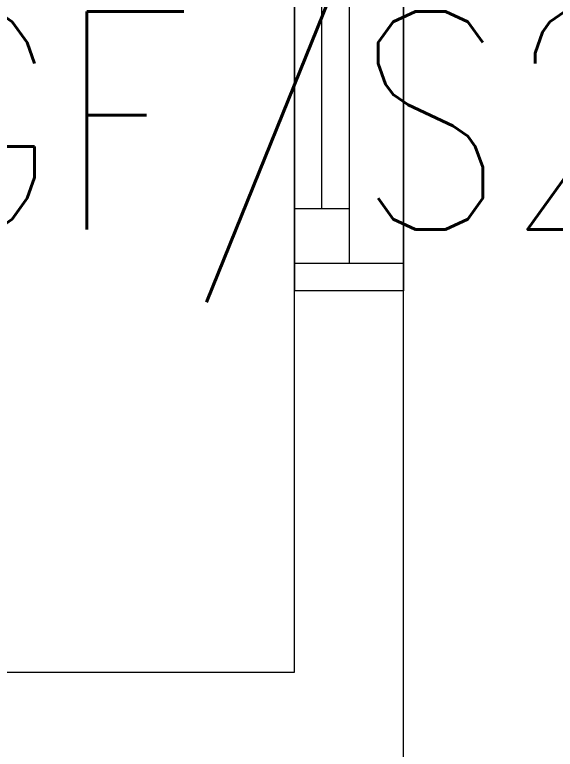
# Model space of a CAD drawing. Header units: inches. Extents: x -12418 to 242017, y -29325 to 19878.
# Drawn here: x 17441 to 17937, y -10338 to -9664 of the extents above; entities that cross this region are included whole.
import ezdxf
from ezdxf import colors
from ezdxf.entities.mleader import LeaderData, LeaderLine
from ezdxf.math import Vec2, Vec3

# ---------------------------------------------------------------- set-up
doc = ezdxf.new("R2010")
doc.units = ezdxf.units.IN
doc.header["$LTSCALE"] = 25
doc.header["$MEASUREMENT"] = 0
doc.linetypes.add('DASHDOT', pattern=[25.4, 12.7, -6.35, 0, -6.35])
doc.layers.get('0').update_dxf_attribs({"color": 8})
for name, color, linetype, lineweight in [('00-Ground Floor$0$Aluminum', 251, 'Continuous', 5), ('00-Ground Floor$0$Walls', 251, 'Continuous', 5), ('E-LITE-CIRC', 6, 'Continuous', 25), ('E-LITE-CLNG-CNDT', 6, 'DASHDOT', 35)]:
    doc.layers.add(name, color=color, linetype=linetype, lineweight=lineweight)
doc.styles.add('DC_Simplex', font='SIMPLEX.shx', dxfattribs={"width": 0.7})

# ---------------------------------------------------------------- blocks, each defined once
blk = doc.blocks.new('00-Ground Floor$0$A$C37be4daf')
at = {"layer": '00-Ground Floor$0$Aluminum'}
for p, q in [((1416.01, 598.24), (216.01, 598.24)), ((241.01, 498.24), (241.01, 598.24)), ((291.01, 548.24), (291.01, 598.24)), ((291.01, 573.24), (1341.01, 573.24)), ((1391.01, 548.24), (241.01, 548.24)), ((1416.01, 498.24), (216.01, 498.24))]:
    blk.add_line(p, q, dxfattribs=at)
at = {"layer": '00-Ground Floor$0$Walls'}
blk.add_line((216.01, 498.24), (216.01, 598.24), dxfattribs=at)
blk = doc.blocks.new('00-Ground Floor')
at = {"layer": '00-Ground Floor$0$Walls'}
for p, q in [((17797.72, -10467.43, 0), (17797.72, -8357.43, 0)), ((17697.72, -10267.43, 0), (17697.72, -8367.43, 0)), ((14197.93, -10267.43, 0), (17697.72, -10267.43, 0))]:
    blk.add_line(p, q, dxfattribs=at)
at = {"rotation": 90}
blk.add_blockref('00-Ground Floor$0$A$C37be4daf', (18295.95, -10133.44, 0), dxfattribs=at)
blk = doc.blocks.new('ARR0W')
at = {"color": 45}
blk.add_ellipse((0, 0), major_axis=(0.4, 0), ratio=0.4, dxfattribs=at)
at = {"color": 45, "ltscale": 0.5}
blk.add_solid([(-1.4, 0.1667), (-0.4, 0), (-1.4, -0.1667)], dxfattribs=at)

msp = doc.modelspace()

# ---------------------------------------------------------------- block references
at = {"layer": 'E-LITE-CLNG-CNDT'}
msp.add_blockref('00-Ground Floor', (0, 0), dxfattribs=at)

# ---------------------------------------------------------------- leaders
at = {"layer": 'E-LITE-CIRC'}
ml = msp.add_multileader_mtext('Standard', dxfattribs=at)
ml.set_content('{\\Fdc_el_romans|c0;\\W0.8;TO\\Fromans|c0; \\Fsimplex|c0;UPP-GF/S2}', color=256, style='DC_Simplex')
ml.set_leader_properties()
ml.set_arrow_properties(name='ARR0W')
ml.build(insert=Vec2(0, 0))
ml.multileader.update_dxf_attribs({"dogleg_length": 200, "arrow_head_size": 140, "scale": 100})
ctx = ml.context
ctx.base_point, ctx.scale, ctx.char_height, ctx.arrow_head_size, ctx.landing_gap_size, ctx.plane_origin, ctx.plane_x_axis, ctx.plane_y_axis = Vec3(16013.94, -9794.56, 0), 100, 200, 140, 140, Vec3(34081.23, -15968.31, 0), Vec3(1, 0.000001, 0), Vec3(-0.000001, 1, 0)
ctx.text_align_type = 2
notes = []
notes.append((ctx, [(1, (1, 1, 0), (18277.01, -9794.56, 0), (-1, -0.000001, 0), 108.79, [(0, [(18870.31, -9042.85, 0)], 0, [])])]))
ctx.mtext.insert, ctx.mtext.text_direction, ctx.mtext.rotation, ctx.mtext.alignment, ctx.mtext.flow_direction = Vec3(18028.22, -9661.23, 0), Vec3(1, 0.000001, 0), 0.000001, 3, 5
ml = msp.add_multileader_mtext('Standard', dxfattribs=at)
ml.set_content('{\\Fdc_el_romans|c0;\\W0.8;TO\\Fromans|c0; \\Fsimplex|c0;UPP-GF/S4}', color=256, style='DC_Simplex')
ml.set_leader_properties()
ml.set_arrow_properties(name='ARR0W')
ml.build(insert=Vec2(0, 0))
ml.multileader.update_dxf_attribs({"dogleg_length": 200, "arrow_head_size": 140, "scale": 100})
ctx = ml.context
ctx.base_point, ctx.scale, ctx.char_height, ctx.arrow_head_size, ctx.landing_gap_size, ctx.plane_origin, ctx.plane_x_axis, ctx.plane_y_axis = Vec3(16499.78, -10822.84), 100, 200, 140, 140, Vec3(34767.55, -16665.45), Vec3(1, 0.000001, 0), Vec3(-0.000001, 1, 0)
ctx.text_align_type = 2
notes.append((ctx, [(1, (1, 1, 0), (18770.48, -10822.84), (-1, -0.000001, 0), 108.79, [(0, [(19087.86, -10288.97)], 0, [])])]))
ctx.mtext.insert, ctx.mtext.text_direction, ctx.mtext.rotation, ctx.mtext.alignment, ctx.mtext.flow_direction = Vec3(18521.69, -10689.5), Vec3(1, 0.000001, 0), 0.000001, 3, 5
for ctx, leaders in notes:
    for number, flags, end, landing, length, lines in leaders:
        leader = LeaderData()
        leader.index, (leader.has_last_leader_line, leader.has_dogleg_vector, leader.attachment_direction) = number, flags
        leader.last_leader_point, leader.dogleg_vector, leader.dogleg_length = Vec3(end), Vec3(landing), length
        for number, points, colour, breaks in lines:
            line = LeaderLine()
            line.index, line.vertices, line.color, line.breaks = number, Vec3.list(points), colors.encode_raw_color(colour), breaks
            leader.lines.append(line)
        ctx.leaders.append(leader)

doc.saveas('drawing.dxf')
